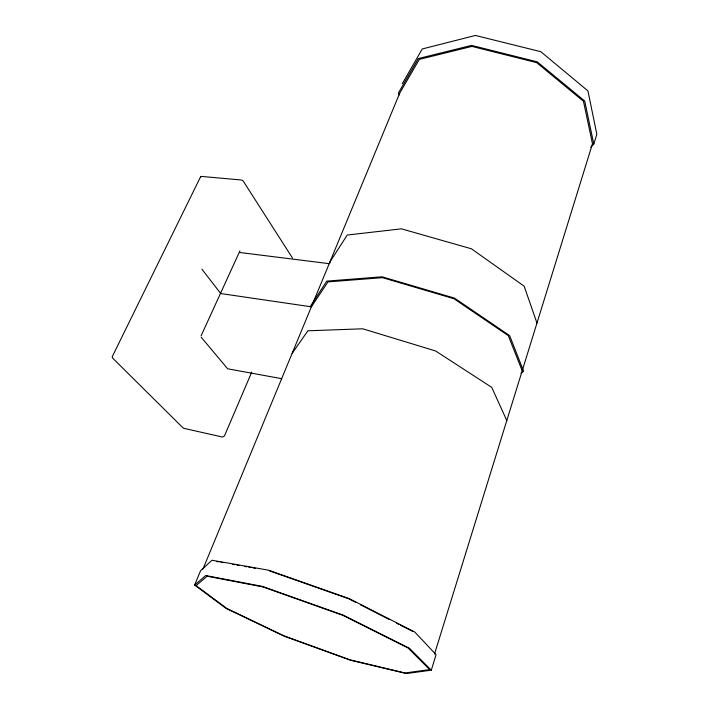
<?xml version="1.0" encoding="UTF-8"?>
<svg xmlns="http://www.w3.org/2000/svg" width="709" height="709" viewBox="0 0 709 709"><rect width="100%" height="100%" fill="white"/><g stroke="black" fill="none" stroke-linecap="round" stroke-linejoin="round"><path stroke-width="1.06" d="M431.294 670.182L436.07 654.691L414.774 632.038L349.218 598.609L268.569 570.196L211.991 560.243L200.585 570.701L194.638 585.076L225.87 608.278L283.919 636.062L350.468 660.221L406.31 673.55L431.294 670.182L409.554 648.354L343.404 615.208L262.312 586.37L205.699 575.54L194.638 585.076M590.73 147.259L593.796 144.087L596.836 134.249L587.938 90.912L540.834 51.704L475.429 35.45L422.254 48.965L402.278 83.662M434.484 654.123L592.485 143.741L583.454 101.245L536.669 62.649L471.902 46.413L419.32 59.379L399.663 93.26L202.898 569.185M251.739 372.119L224.434 435.946L222.529 437.054L183.401 428.236L112.687 358.142L112.164 356.849L200.541 176.869M201.108 335.809L239.917 250.915M329.862 262.082L347.197 235.06L401.4 228.83L471.423 248.797L524.164 286.197L536.97 323.082M292.099 353.437L307.892 330.793L362.769 328.799L435.601 350.973L491.727 387.371L506.793 420.552M520.982 373.12L523.641 371.215L509.629 335.614L454.496 298.134L382.062 276.802L326.778 281.118L310.188 306.642M239.5 252.457L329.206 263.668A1.923 0.886 -82.9 0 1 330.093 262.826M216.617 561.51L218.771 561.891M220.916 562.272L223.06 562.645M232.729 564.355L234.874 564.727M237.028 565.108L239.172 565.49M244.543 566.438L246.688 566.81M248.841 567.191L250.986 567.572M253.14 567.953L255.284 568.326M281.757 378.686L227.651 368.786L201.17 337.2M269.243 570.789L348.739 598.795L355.59 602.296M360.491 604.795L388.895 619.276M396.73 623.264L398.688 624.266M400.647 625.267L412.399 631.258M201.959 269.216L220.729 293.544L311.366 306.82L327.975 281.89L382.523 277.671L453.928 298.711L508.309 335.649L522.205 370.78M292.471 258.014L243.355 181.274A1.888 0.913 26.1 0 0 241.042 179.98L201.462 176.417A1.852 0.869 27 0 0 200.727 177.418M399.256 94.953L398.431 92.941L418.301 58.581L471.574 45.394L537.28 61.851L584.703 101.015L593.796 144.087M292.551 352.701A2.003 0.966 -80.3 0 1 292.808 351.717M207.125 576.231L196.109 585.607L226.889 608.499L284.229 635.955L349.989 659.822L405.114 672.965L429.689 669.606L408.154 648.053L342.926 615.368L263.004 586.946L207.125 576.231"/></g></svg>
